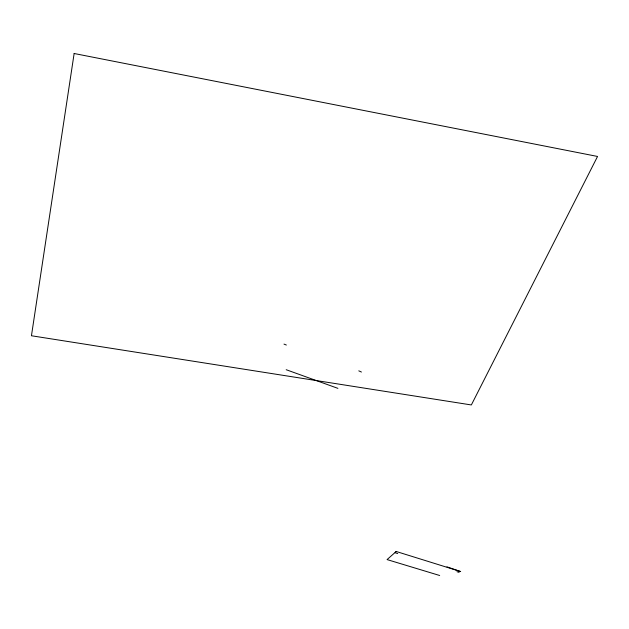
<?xml version="1.0" encoding="UTF-8"?>
<svg xmlns="http://www.w3.org/2000/svg" width="629" height="629" viewBox="0 0 629 629"><rect width="100%" height="100%" fill="white"/><g stroke="black" fill="none" stroke-linecap="round" stroke-linejoin="round"><path stroke-width="0.94" d="M460.452 571.486L396.215 551.484L395.122 552.742L397.725 553.559M396.215 551.484L387.071 559.582L439.679 575.496M456.961 571.69L459.091 572.359M446.952 566.847L460.664 571.557M286.203 369.718L337.899 388.352M284.001 344.102L286.352 345.03M358.789 370.851L361.431 372.038M74.136 53.504L31.45 335.76L471.349 404.95L597.55 156.456L74.136 53.504"/></g></svg>
